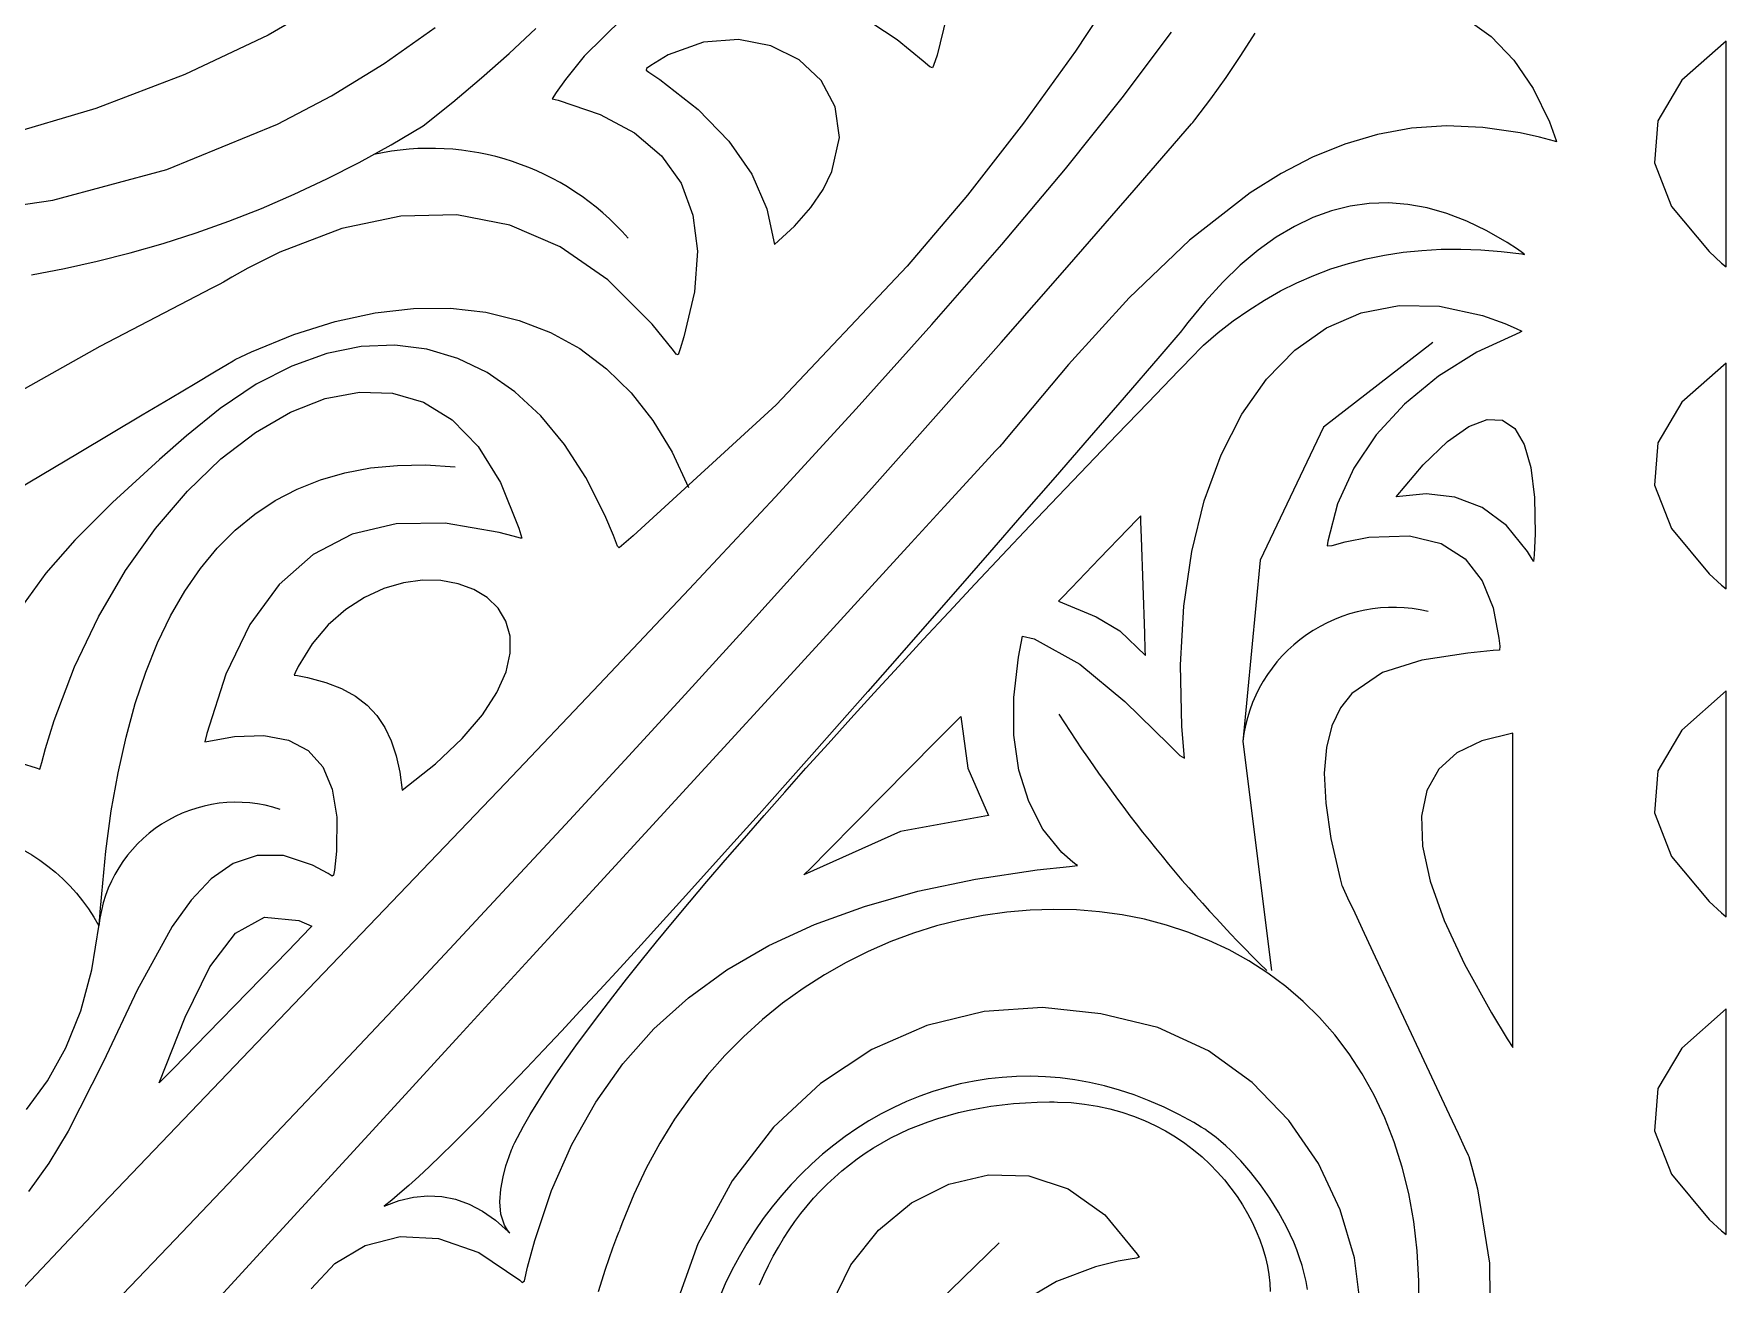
# Model space of a CAD drawing. Header units: inches. Extents: x 249 to 1192, y -18 to 440.
# Drawn here: x 689.8547 to 690.32, y 234.0702 to 234.414 of the extents above; entities that cross this region are included whole.
import ezdxf

# ---------------------------------------------------------------- set-up
doc = ezdxf.new("R2010")
doc.units = ezdxf.units.IN
doc.header["$MEASUREMENT"] = 0
doc.layers.add('KACA', color=141, linetype='Continuous', lineweight=30)

# ---------------------------------------------------------------- blocks, each defined once
blk = doc.blocks.new('GORGA')
at = {"lineweight": 9}
for points in [[(367.33568, 150.585), (367.3331, 150.57442), (367.3321, 150.57162), (367.33183, 150.57091), (367.33113, 150.57121), (367.32932, 150.57279), (367.32215, 150.57861), (367.30823, 150.58779)], [(367.24671, 150.58461), (367.23602, 150.57415), (367.23088, 150.56769), (367.22836, 150.56416), (367.2273, 150.56241), (367.22889, 150.56201), (367.24043, 150.55812), (367.24991, 150.55302), (367.25733, 150.54671), (367.26269, 150.53918), (367.26598, 150.53044), (367.26722, 150.52048), (367.26639, 150.50932), (367.2635, 150.49694), (367.26246, 150.49365), (367.26188, 150.49198), (367.26134, 150.49223), (367.26062, 150.49319), (367.25479, 150.50045), (367.24254, 150.51262), (367.22949, 150.52168), (367.21565, 150.52763), (367.20102, 150.53047), (367.18561, 150.53019), (367.1694, 150.52679), (367.1524, 150.52028), (367.14361, 150.51586), (367.13914, 150.51336), (367.13688, 150.51204), (367.13569, 150.51133), (367.13367, 150.51033), (367.10288, 150.49434), (367.07496, 150.47863)], [(367.0771, 150.38097), (367.08532, 150.37846), (367.08637, 150.37808), (367.0869, 150.37989), (367.08796, 150.38379), (367.0903, 150.39145), (367.09587, 150.40617), (367.10247, 150.41997), (367.10995, 150.43272), (367.11817, 150.44429), (367.12697, 150.45456), (367.13619, 150.46339), (367.14568, 150.47066), (367.15529, 150.47623), (367.16487, 150.47997), (367.17426, 150.48177), (367.18331, 150.48148), (367.19186, 150.47898), (367.19977, 150.47415), (367.20688, 150.46684), (367.21304, 150.45693), (367.2181, 150.4443), (367.21864, 150.44252), (367.21891, 150.44162), (367.21856, 150.44156), (367.21657, 150.44214), (367.21264, 150.44319), (367.1978, 150.44571), (367.18432, 150.44553), (367.17222, 150.44266), (367.16149, 150.43709), (367.15214, 150.42882), (367.14415, 150.41786), (367.13754, 150.4042), (367.1323, 150.38784), (367.13175, 150.38561), (367.13287, 150.38574), (367.13529, 150.38627), (367.13987, 150.38704), (367.148, 150.38736), (367.15476, 150.38608), (367.16014, 150.38318), (367.16415, 150.37868), (367.16679, 150.37257), (367.16805, 150.36485), (367.16794, 150.35553), (367.16737, 150.35026), (367.16717, 150.34888), (367.16673, 150.34866), (367.16562, 150.34936), (367.16132, 150.35171), (367.15334, 150.3543), (367.14611, 150.35434), (367.13953, 150.35211), (367.13352, 150.34791), (367.12797, 150.34203), (367.12278, 150.33477), (367.11315, 150.31725), (367.10385, 150.29771), (367.09413, 150.27848), (367.08887, 150.26971), (367.08322, 150.2619)], [(367.47839, 150.5846), (367.48548, 150.57954), (367.49169, 150.57309), (367.49702, 150.56526), (367.50147, 150.55605), (367.50337, 150.55092), (367.50348, 150.55059), (367.50285, 150.55075), (367.50149, 150.55113), (367.49879, 150.55184), (367.49347, 150.55303), (367.48314, 150.55456), (367.47318, 150.55497), (367.46356, 150.55432), (367.45424, 150.55264), (367.44519, 150.54999), (367.43635, 150.5464), (367.42771, 150.54192), (367.41921, 150.53659), (367.40251, 150.52359), (367.38596, 150.50773), (367.36924, 150.48938), (367.35206, 150.46889), (367.35096, 150.46755), (367.35082, 150.46739), (367.35024, 150.46675), (367.34907, 150.46548), (367.34734, 150.46358), (367.34223, 150.45801), (367.33507, 150.4502), (367.32599, 150.4403), (367.31515, 150.42848), (367.30268, 150.41487), (367.28873, 150.39965), (367.27343, 150.38297), (367.25695, 150.36499), (367.23941, 150.34586), (367.22096, 150.32574), (367.20174, 150.30478), (367.18191, 150.28314), (367.14095, 150.23846), (367.05787, 150.14785)], [(367.33568, 150.585), (367.3331, 150.57442), (367.3321, 150.57162), (367.33183, 150.57091), (367.33113, 150.57121), (367.32932, 150.57279), (367.32215, 150.57861), (367.30823, 150.58779)], [(367.24671, 150.58461), (367.23602, 150.57415), (367.23088, 150.56769), (367.22836, 150.56416), (367.2273, 150.56241), (367.22889, 150.56201), (367.24043, 150.55812), (367.24991, 150.55302), (367.25733, 150.54671), (367.26269, 150.53918), (367.26598, 150.53044), (367.26722, 150.52048), (367.26639, 150.50932), (367.2635, 150.49694), (367.26246, 150.49365), (367.26188, 150.49198), (367.26134, 150.49223), (367.26062, 150.49319), (367.25479, 150.50045), (367.24254, 150.51262), (367.22949, 150.52168), (367.21565, 150.52763), (367.20102, 150.53047), (367.18561, 150.53019), (367.1694, 150.52679), (367.1524, 150.52028), (367.14361, 150.51586), (367.13914, 150.51336), (367.13688, 150.51204), (367.13569, 150.51133), (367.13367, 150.51033), (367.10288, 150.49434), (367.07496, 150.47863)], [(367.0771, 150.38097), (367.08532, 150.37846), (367.08637, 150.37808), (367.0869, 150.37989), (367.08796, 150.38379), (367.0903, 150.39145), (367.09587, 150.40617), (367.10247, 150.41997), (367.10995, 150.43272), (367.11817, 150.44429), (367.12697, 150.45456), (367.13619, 150.46339), (367.14568, 150.47066), (367.15529, 150.47623), (367.16487, 150.47997), (367.17426, 150.48177), (367.18331, 150.48148), (367.19186, 150.47898), (367.19977, 150.47415), (367.20688, 150.46684), (367.21304, 150.45693), (367.2181, 150.4443), (367.21864, 150.44252), (367.21891, 150.44162), (367.21856, 150.44156), (367.21657, 150.44214), (367.21264, 150.44319), (367.1978, 150.44571), (367.18432, 150.44553), (367.17222, 150.44266), (367.16149, 150.43709), (367.15214, 150.42882), (367.14415, 150.41786), (367.13754, 150.4042), (367.1323, 150.38784), (367.13175, 150.38561), (367.13287, 150.38574), (367.13529, 150.38627), (367.13987, 150.38704), (367.148, 150.38736), (367.15476, 150.38608), (367.16014, 150.38318), (367.16415, 150.37868), (367.16679, 150.37257), (367.16805, 150.36485), (367.16794, 150.35553), (367.16737, 150.35026), (367.16717, 150.34888), (367.16673, 150.34866), (367.16562, 150.34936), (367.16132, 150.35171), (367.15334, 150.3543), (367.14611, 150.35434), (367.13953, 150.35211), (367.13352, 150.34791), (367.12797, 150.34203), (367.12278, 150.33477), (367.11315, 150.31725), (367.10385, 150.29771), (367.09413, 150.27848), (367.08887, 150.26971), (367.08322, 150.2619)], [(367.47839, 150.5846), (367.48548, 150.57954), (367.49169, 150.57309), (367.49702, 150.56526), (367.50147, 150.55605), (367.50337, 150.55092), (367.50348, 150.55059), (367.50285, 150.55075), (367.50149, 150.55113), (367.49879, 150.55184), (367.49347, 150.55303), (367.48314, 150.55456), (367.47318, 150.55497), (367.46356, 150.55432), (367.45424, 150.55264), (367.44519, 150.54999), (367.43635, 150.5464), (367.42771, 150.54192), (367.41921, 150.53659), (367.40251, 150.52359), (367.38596, 150.50773), (367.36924, 150.48938), (367.35206, 150.46889), (367.35096, 150.46755), (367.35082, 150.46739), (367.35024, 150.46675), (367.34907, 150.46548), (367.34734, 150.46358), (367.34223, 150.45801), (367.33507, 150.4502), (367.32599, 150.4403), (367.31515, 150.42848), (367.30268, 150.41487), (367.28873, 150.39965), (367.27343, 150.38297), (367.25695, 150.36499), (367.23941, 150.34586), (367.22096, 150.32574), (367.20174, 150.30478), (367.18191, 150.28314), (367.14095, 150.23846), (367.05787, 150.14785)], [(367.08406, 150.51402), (367.09312, 150.51574), (367.10217, 150.51774), (367.11123, 150.52004), (367.12029, 150.52264), (367.12933, 150.52554), (367.13835, 150.52876), (367.14735, 150.5323), (367.15632, 150.53617), (367.16526, 150.54037), (367.17415, 150.5449), (367.183, 150.54979), (367.1918, 150.55503), (367.19996, 150.56154), (367.20785, 150.56817), (367.21547, 150.57492), (367.22281, 150.58176)], [(367.08406, 150.51402), (367.09312, 150.51574), (367.10217, 150.51774), (367.11123, 150.52004), (367.12029, 150.52264), (367.12933, 150.52554), (367.13835, 150.52876), (367.14735, 150.5323), (367.15632, 150.53617), (367.16526, 150.54037), (367.17415, 150.5449), (367.183, 150.54979), (367.1918, 150.55503), (367.19996, 150.56154), (367.20785, 150.56817), (367.21547, 150.57492), (367.22281, 150.58176)], [(367.16096, 150.23512), (367.16752, 150.24212), (367.17581, 150.24706), (367.18542, 150.24951), (367.19598, 150.24902), (367.20708, 150.24517), (367.21833, 150.23751), (367.21903, 150.2369), (367.21962, 150.23734), (367.22051, 150.2411), (367.22248, 150.24841), (367.22711, 150.26219), (367.23268, 150.27488), (367.23922, 150.28649), (367.24673, 150.29707), (367.25523, 150.30663), (367.26474, 150.31522), (367.27526, 150.32285), (367.28682, 150.32956), (367.29943, 150.33538), (367.3131, 150.34034), (367.32784, 150.34447), (367.34369, 150.34779), (367.36063, 150.35034), (367.36953, 150.35134), (367.37168, 150.35156), (367.37127, 150.35186), (367.37046, 150.35248), (367.36741, 150.35517), (367.36222, 150.36155), (367.35829, 150.36914), (367.35562, 150.3778), (367.35424, 150.38741), (367.35419, 150.39782), (367.35547, 150.40889), (367.35663, 150.41463), (367.35976, 150.41387), (367.37239, 150.40691), (367.38469, 150.39669), (367.39681, 150.38485), (367.39983, 150.38183), (367.40116, 150.38106), (367.40042, 150.38982), (367.4, 150.40677), (367.40092, 150.42285), (367.40314, 150.43791), (367.40659, 150.45183), (367.41121, 150.46447), (367.41694, 150.47568), (367.42372, 150.48533), (367.43149, 150.49329), (367.44019, 150.49941), (367.44976, 150.50357), (367.46013, 150.50561), (367.47125, 150.50541), (367.48306, 150.50283), (367.4892, 150.5006), (367.49233, 150.49925), (367.49391, 150.49851), (367.49336, 150.49816), (367.48155, 150.49271), (367.47095, 150.48611), (367.46168, 150.47849), (367.45389, 150.47001), (367.44769, 150.4608), (367.44322, 150.45102), (367.4406, 150.44081), (367.44041, 150.43951), (367.44176, 150.43961), (367.44529, 150.44055), (367.45183, 150.44184), (367.46297, 150.44227), (367.47172, 150.44015), (367.47831, 150.43588), (367.48299, 150.42985), (367.48601, 150.42245), (367.48761, 150.41408), (367.48781, 150.41188), (367.48776, 150.41083), (367.48598, 150.41067), (367.47908, 150.40998), (367.46639, 150.40804), (367.45558, 150.40465), (367.44718, 150.39892), (367.44404, 150.39491), (367.44168, 150.38999), (367.44017, 150.38405), (367.43958, 150.37698), (367.43996, 150.36868), (367.44139, 150.35903), (367.44391, 150.34792), (367.44431, 150.34643), (367.44441, 150.34605), (367.44446, 150.34594), (367.44475, 150.34533), (367.44597, 150.34272), (367.44794, 150.33851), (367.45053, 150.333), (367.45358, 150.32649), (367.46769, 150.29638), (367.47394, 150.28305), (367.47637, 150.27786), (367.47815, 150.27406), (367.47915, 150.27193), (367.47931, 150.27158), (367.47962, 150.27056), (367.48038, 150.2679), (367.48173, 150.26263), (367.48497, 150.24224), (367.48522, 150.22297)], [(367.30389, 150.23046), (367.3094, 150.24174), (367.31696, 150.25128), (367.32609, 150.25879), (367.33633, 150.26398), (367.34724, 150.26654), (367.35833, 150.26619), (367.36915, 150.26262), (367.37924, 150.25553), (367.38813, 150.24464), (367.38864, 150.24383), (367.38794, 150.24361), (367.38622, 150.24334), (367.38289, 150.24272), (367.37666, 150.2412), (367.36593, 150.23719), (367.35742, 150.23209)], [(367.44953, 150.2305), (367.44785, 150.24371), (367.44397, 150.2569), (367.43795, 150.26962), (367.42985, 150.28144), (367.41975, 150.29189), (367.40771, 150.30056), (367.39381, 150.30698), (367.37815, 150.31079), (367.3621, 150.31253), (367.34604, 150.31145), (367.3303, 150.30759), (367.31519, 150.30098), (367.30102, 150.29164), (367.28811, 150.27959), (367.27678, 150.26487), (367.26735, 150.2475), (367.26012, 150.22751)], [(367.04575, 150.19722), (367.10365, 150.25844), (367.16023, 150.31763), (367.21438, 150.37421), (367.24018, 150.40133), (367.26495, 150.42758), (367.28855, 150.45288), (367.31083, 150.47716), (367.33166, 150.50036), (367.35089, 150.52238), (367.36838, 150.54317), (367.38399, 150.56265), (367.39759, 150.58075)], [(367.05794, 150.52988), (367.08992, 150.53453), (367.1213, 150.54299), (367.15177, 150.55544), (367.16658, 150.56323), (367.18104, 150.57209), (367.19512, 150.58204)], [(367.17037, 150.59233), (367.14912, 150.57996), (367.12624, 150.56907), (367.10179, 150.55974), (367.07582, 150.55205)], [(367.38422, 150.59535), (367.37118, 150.57552), (367.3569, 150.55568), (367.34145, 150.53593), (367.32491, 150.51639), (367.28889, 150.47829), (367.24949, 150.4422), (367.24693, 150.44002), (367.24564, 150.43894), (367.24522, 150.4394), (367.24411, 150.44231), (367.24177, 150.44792), (367.23654, 150.45826), (367.23064, 150.46738), (367.22412, 150.47526), (367.21702, 150.48185), (367.2094, 150.48712), (367.20132, 150.49104), (367.19282, 150.49356), (367.18395, 150.49464), (367.17477, 150.49426), (367.16532, 150.49237), (367.15566, 150.48894), (367.14584, 150.48392), (367.13592, 150.47729), (367.12672, 150.46976), (367.11928, 150.46324), (367.1064, 150.45143), (367.09603, 150.44108), (367.08798, 150.43193), (367.08208, 150.42375)], [(367.07978, 150.45477), (367.09719, 150.46516), (367.11453, 150.4755), (367.12231, 150.48014), (367.12905, 150.48415), (367.13439, 150.48734), (367.138, 150.48949), (367.13953, 150.4904), (367.14013, 150.4907), (367.14162, 150.49142), (367.14458, 150.49281), (367.15624, 150.49759), (367.16759, 150.50117), (367.17858, 150.50356), (367.18917, 150.50477), (367.19933, 150.50482), (367.20901, 150.50372), (367.21818, 150.5015), (367.2268, 150.49816), (367.23483, 150.49372), (367.24223, 150.4882), (367.24896, 150.4816), (367.25498, 150.47396), (367.26026, 150.46527), (367.26475, 150.45556)], [(367.16096, 150.23512), (367.16752, 150.24212), (367.17581, 150.24706), (367.18542, 150.24951), (367.19598, 150.24902), (367.20708, 150.24517), (367.21833, 150.23751), (367.21903, 150.2369), (367.21962, 150.23734), (367.22051, 150.2411), (367.22248, 150.24841), (367.22711, 150.26219), (367.23268, 150.27488), (367.23922, 150.28649), (367.24673, 150.29707), (367.25523, 150.30663), (367.26474, 150.31522), (367.27526, 150.32285), (367.28682, 150.32956), (367.29943, 150.33538), (367.3131, 150.34034), (367.32784, 150.34447), (367.34369, 150.34779), (367.36063, 150.35034), (367.36953, 150.35134), (367.37168, 150.35156), (367.37127, 150.35186), (367.37046, 150.35248), (367.36741, 150.35517), (367.36222, 150.36155), (367.35829, 150.36914), (367.35562, 150.3778), (367.35424, 150.38741), (367.35419, 150.39782), (367.35547, 150.40889), (367.35663, 150.41463), (367.35976, 150.41387), (367.37239, 150.40691), (367.38469, 150.39669), (367.39681, 150.38485), (367.39983, 150.38183), (367.40116, 150.38106), (367.40042, 150.38982), (367.4, 150.40677), (367.40092, 150.42285), (367.40314, 150.43791), (367.40659, 150.45183), (367.41121, 150.46447), (367.41694, 150.47568), (367.42372, 150.48533), (367.43149, 150.49329), (367.44019, 150.49941), (367.44976, 150.50357), (367.46013, 150.50561), (367.47125, 150.50541), (367.48306, 150.50283), (367.4892, 150.5006), (367.49233, 150.49925), (367.49391, 150.49851), (367.49336, 150.49816), (367.48155, 150.49271), (367.47095, 150.48611), (367.46168, 150.47849), (367.45389, 150.47001), (367.44769, 150.4608), (367.44322, 150.45102), (367.4406, 150.44081), (367.44041, 150.43951), (367.44176, 150.43961), (367.44529, 150.44055), (367.45183, 150.44184), (367.46297, 150.44227), (367.47172, 150.44015), (367.47831, 150.43588), (367.48299, 150.42985), (367.48601, 150.42245), (367.48761, 150.41408), (367.48781, 150.41188), (367.48776, 150.41083), (367.48598, 150.41067), (367.47908, 150.40998), (367.46639, 150.40804), (367.45558, 150.40465), (367.44718, 150.39892), (367.44404, 150.39491), (367.44168, 150.38999), (367.44017, 150.38405), (367.43958, 150.37698), (367.43996, 150.36868), (367.44139, 150.35903), (367.44391, 150.34792), (367.44431, 150.34643), (367.44441, 150.34605), (367.44446, 150.34594), (367.44475, 150.34533), (367.44597, 150.34272), (367.44794, 150.33851), (367.45053, 150.333), (367.45358, 150.32649), (367.46769, 150.29638), (367.47394, 150.28305), (367.47637, 150.27786), (367.47815, 150.27406), (367.47915, 150.27193), (367.47931, 150.27158), (367.47962, 150.27056), (367.48038, 150.2679), (367.48173, 150.26263), (367.48497, 150.24224), (367.48522, 150.22297)], [(367.30389, 150.23046), (367.3094, 150.24174), (367.31696, 150.25128), (367.32609, 150.25879), (367.33633, 150.26398), (367.34724, 150.26654), (367.35833, 150.26619), (367.36915, 150.26262), (367.37924, 150.25553), (367.38813, 150.24464), (367.38864, 150.24383), (367.38794, 150.24361), (367.38622, 150.24334), (367.38289, 150.24272), (367.37666, 150.2412), (367.36593, 150.23719), (367.35742, 150.23209)], [(367.44953, 150.2305), (367.44785, 150.24371), (367.44397, 150.2569), (367.43795, 150.26962), (367.42985, 150.28144), (367.41975, 150.29189), (367.40771, 150.30056), (367.39381, 150.30698), (367.37815, 150.31079), (367.3621, 150.31253), (367.34604, 150.31145), (367.3303, 150.30759), (367.31519, 150.30098), (367.30102, 150.29164), (367.28811, 150.27959), (367.27678, 150.26487), (367.26735, 150.2475), (367.26012, 150.22751)], [(367.04575, 150.19722), (367.10365, 150.25844), (367.16023, 150.31763), (367.21438, 150.37421), (367.24018, 150.40133), (367.26495, 150.42758), (367.28855, 150.45288), (367.31083, 150.47716), (367.33166, 150.50036), (367.35089, 150.52238), (367.36838, 150.54317), (367.38399, 150.56265), (367.39759, 150.58075)], [(367.05794, 150.52988), (367.08992, 150.53453), (367.1213, 150.54299), (367.15177, 150.55544), (367.16658, 150.56323), (367.18104, 150.57209), (367.19512, 150.58204)], [(367.17037, 150.59233), (367.14912, 150.57996), (367.12624, 150.56907), (367.10179, 150.55974), (367.07582, 150.55205)], [(367.38422, 150.59535), (367.37118, 150.57552), (367.3569, 150.55568), (367.34145, 150.53593), (367.32491, 150.51639), (367.28889, 150.47829), (367.24949, 150.4422), (367.24693, 150.44002), (367.24564, 150.43894), (367.24522, 150.4394), (367.24411, 150.44231), (367.24177, 150.44792), (367.23654, 150.45826), (367.23064, 150.46738), (367.22412, 150.47526), (367.21702, 150.48185), (367.2094, 150.48712), (367.20132, 150.49104), (367.19282, 150.49356), (367.18395, 150.49464), (367.17477, 150.49426), (367.16532, 150.49237), (367.15566, 150.48894), (367.14584, 150.48392), (367.13592, 150.47729), (367.12672, 150.46976), (367.11928, 150.46324), (367.1064, 150.45143), (367.09603, 150.44108), (367.08798, 150.43193), (367.08208, 150.42375)], [(367.07978, 150.45477), (367.09719, 150.46516), (367.11453, 150.4755), (367.12231, 150.48014), (367.12905, 150.48415), (367.13439, 150.48734), (367.138, 150.48949), (367.13953, 150.4904), (367.14013, 150.4907), (367.14162, 150.49142), (367.14458, 150.49281), (367.15624, 150.49759), (367.16759, 150.50117), (367.17858, 150.50356), (367.18917, 150.50477), (367.19933, 150.50482), (367.20901, 150.50372), (367.21818, 150.5015), (367.2268, 150.49816), (367.23483, 150.49372), (367.24223, 150.4882), (367.24896, 150.4816), (367.25498, 150.47396), (367.26026, 150.46527), (367.26475, 150.45556)], [(367.46558, 150.22846), (367.46558, 150.23722), (367.46509, 150.24562), (367.46416, 150.25366), (367.46279, 150.26133), (367.461, 150.26865), (367.45881, 150.2756), (367.45623, 150.28219), (367.4533, 150.28843), (367.45001, 150.2943), (367.4464, 150.29981), (367.44248, 150.30496), (367.43827, 150.30976), (367.43378, 150.31419), (367.42903, 150.31827), (367.42405, 150.32198), (367.41885, 150.32534), (367.41345, 150.32834), (367.40786, 150.33099), (367.4021, 150.33327), (367.3962, 150.3352), (367.39017, 150.33678), (367.38402, 150.33799), (367.37778, 150.33885), (367.37147, 150.33936), (367.36509, 150.33951), (367.35868, 150.3393), (367.35224, 150.33874), (367.3458, 150.33783), (367.33938, 150.33656), (367.33298, 150.33494), (367.32664, 150.33296), (367.32036, 150.33064), (367.31417, 150.32795), (367.30808, 150.32492), (367.30212, 150.32153), (367.29629, 150.31779), (367.29062, 150.3137), (367.28513, 150.30926), (367.27984, 150.30447), (367.27475, 150.29932), (367.26989, 150.29383), (367.26529, 150.28798), (367.26094, 150.28179), (367.25689, 150.27525), (367.25313, 150.26835), (367.24969, 150.26111), (367.2466, 150.25352), (367.24588, 150.25157), (367.24574, 150.25121), (367.24567, 150.25103), (367.24553, 150.25068), (367.24498, 150.24926), (367.24389, 150.24638), (367.24184, 150.24045), (367.23994, 150.2343)], [(367.10924, 150.23366), (367.12359, 150.24872), (367.13818, 150.26406), (367.15302, 150.2797), (367.16809, 150.29564), (367.18342, 150.31192), (367.19899, 150.32853), (367.21481, 150.34549), (367.23088, 150.36281), (367.24722, 150.38051), (367.2638, 150.3986), (367.28065, 150.41709), (367.29776, 150.43601), (367.31513, 150.45535), (367.33277, 150.47513), (367.35068, 150.49538), (367.36886, 150.51609), (367.38731, 150.53729), (367.39664, 150.54807), (367.40133, 150.55351), (367.40251, 150.55488), (367.4031, 150.55556), (367.40336, 150.55586), (367.40343, 150.55595), (367.40398, 150.55666), (367.40835, 150.56238), (367.41257, 150.56827), (367.41665, 150.57432), (367.42059, 150.58052)], [(367.46558, 150.22846), (367.46558, 150.23722), (367.46509, 150.24562), (367.46416, 150.25366), (367.46279, 150.26133), (367.461, 150.26865), (367.45881, 150.2756), (367.45623, 150.28219), (367.4533, 150.28843), (367.45001, 150.2943), (367.4464, 150.29981), (367.44248, 150.30496), (367.43827, 150.30976), (367.43378, 150.31419), (367.42903, 150.31827), (367.42405, 150.32198), (367.41885, 150.32534), (367.41345, 150.32834), (367.40786, 150.33099), (367.4021, 150.33327), (367.3962, 150.3352), (367.39017, 150.33678), (367.38402, 150.33799), (367.37778, 150.33885), (367.37147, 150.33936), (367.36509, 150.33951), (367.35868, 150.3393), (367.35224, 150.33874), (367.3458, 150.33783), (367.33938, 150.33656), (367.33298, 150.33494), (367.32664, 150.33296), (367.32036, 150.33064), (367.31417, 150.32795), (367.30808, 150.32492), (367.30212, 150.32153), (367.29629, 150.31779), (367.29062, 150.3137), (367.28513, 150.30926), (367.27984, 150.30447), (367.27475, 150.29932), (367.26989, 150.29383), (367.26529, 150.28798), (367.26094, 150.28179), (367.25689, 150.27525), (367.25313, 150.26835), (367.24969, 150.26111), (367.2466, 150.25352), (367.24588, 150.25157), (367.24574, 150.25121), (367.24567, 150.25103), (367.24553, 150.25068), (367.24498, 150.24926), (367.24389, 150.24638), (367.24184, 150.24045), (367.23994, 150.2343)], [(367.10924, 150.23366), (367.12359, 150.24872), (367.13818, 150.26406), (367.15302, 150.2797), (367.16809, 150.29564), (367.18342, 150.31192), (367.19899, 150.32853), (367.21481, 150.34549), (367.23088, 150.36281), (367.24722, 150.38051), (367.2638, 150.3986), (367.28065, 150.41709), (367.29776, 150.43601), (367.31513, 150.45535), (367.33277, 150.47513), (367.35068, 150.49538), (367.36886, 150.51609), (367.38731, 150.53729), (367.39664, 150.54807), (367.40133, 150.55351), (367.40251, 150.55488), (367.4031, 150.55556), (367.40336, 150.55586), (367.40343, 150.55595), (367.40398, 150.55666), (367.40835, 150.56238), (367.41257, 150.56827), (367.41665, 150.57432), (367.42059, 150.58052)], [(367.46941, 150.49537), (367.43934, 150.47208), (367.42192, 150.43553), (367.41715, 150.38572), (367.42502, 150.32266)], [(367.46941, 150.49537), (367.43934, 150.47208), (367.42192, 150.43553), (367.41715, 150.38572), (367.42502, 150.32266)], [(367.08267, 150.28443), (367.08851, 150.29239), (367.09351, 150.30144), (367.09761, 150.3116), (367.10069, 150.3229), (367.10267, 150.33536), (367.10298, 150.33866), (367.10309, 150.34003), (367.10314, 150.34079), (367.10338, 150.34381), (367.10453, 150.35549), (367.10603, 150.36657), (367.10787, 150.37704), (367.11007, 150.38689), (367.11261, 150.39614), (367.1155, 150.40478), (367.11874, 150.41281), (367.12232, 150.42023), (367.12625, 150.42704), (367.13053, 150.43324), (367.13516, 150.43883), (367.14013, 150.44381), (367.14546, 150.44818), (367.15113, 150.45194), (367.15714, 150.4551), (367.16351, 150.45764), (367.17022, 150.45958), (367.17728, 150.4609), (367.18468, 150.46162), (367.19244, 150.46173), (367.20054, 150.46122)], [(367.08267, 150.28443), (367.08851, 150.29239), (367.09351, 150.30144), (367.09761, 150.3116), (367.10069, 150.3229), (367.10267, 150.33536), (367.10298, 150.33866), (367.10309, 150.34003), (367.10314, 150.34079), (367.10338, 150.34381), (367.10453, 150.35549), (367.10603, 150.36657), (367.10787, 150.37704), (367.11007, 150.38689), (367.11261, 150.39614), (367.1155, 150.40478), (367.11874, 150.41281), (367.12232, 150.42023), (367.12625, 150.42704), (367.13053, 150.43324), (367.13516, 150.43883), (367.14013, 150.44381), (367.14546, 150.44818), (367.15113, 150.45194), (367.15714, 150.4551), (367.16351, 150.45764), (367.17022, 150.45958), (367.17728, 150.4609), (367.18468, 150.46162), (367.19244, 150.46173), (367.20054, 150.46122)], [(367.28425, 150.23627), (367.28546, 150.23895), (367.28673, 150.24156), (367.28806, 150.24411), (367.28945, 150.24659), (367.29091, 150.24901), (367.29243, 150.25135), (367.29402, 150.25363), (367.29567, 150.25584), (367.29738, 150.25798), (367.29916, 150.26004), (367.30099, 150.26204), (367.3029, 150.26396), (367.30486, 150.26581), (367.30689, 150.26758), (367.30898, 150.26928), (367.31113, 150.2709), (367.31335, 150.27245), (367.31563, 150.27393), (367.31797, 150.27532), (367.32038, 150.27664), (367.32285, 150.27788), (367.32538, 150.27903), (367.32797, 150.28011), (367.33063, 150.28111), (367.33335, 150.28203), (367.33614, 150.28286), (367.33898, 150.28361), (367.34189, 150.28428), (367.34486, 150.28486), (367.3479, 150.28536), (367.35099, 150.28577), (367.35415, 150.2861), (367.35738, 150.28634), (367.36066, 150.28649), (367.36401, 150.28655), (367.36443, 150.28655), (367.36478, 150.28655), (367.36527, 150.28655), (367.36623, 150.28653), (367.37, 150.28635), (367.37365, 150.28597), (367.37719, 150.2854), (367.38061, 150.28466), (367.38391, 150.28374), (367.3871, 150.28267), (367.39016, 150.28145), (367.39311, 150.28008), (367.39593, 150.27858), (367.39862, 150.27695), (367.40119, 150.27521), (367.40364, 150.27337), (367.40596, 150.27143), (367.40814, 150.26939), (367.4102, 150.26728), (367.41213, 150.2651), (367.41392, 150.26286), (367.41559, 150.26057), (367.41711, 150.25823), (367.4185, 150.25586), (367.41976, 150.25346), (367.42087, 150.25105), (367.42185, 150.24863), (367.42269, 150.24621), (367.42338, 150.2438), (367.42393, 150.24141), (367.42434, 150.23905), (367.4246, 150.23673), (367.42472, 150.23445)], [(367.43499, 150.23496), (367.4346, 150.23716), (367.43409, 150.23936), (367.43349, 150.24155), (367.4328, 150.24372), (367.43202, 150.24588), (367.43116, 150.24801), (367.42922, 150.25219), (367.42703, 150.25623), (367.42463, 150.2601), (367.42207, 150.26376), (367.4194, 150.26718), (367.41666, 150.27033), (367.4139, 150.27318), (367.41252, 150.27447), (367.41116, 150.27568), (367.40982, 150.2768), (367.4085, 150.27781), (367.40722, 150.27873), (367.40706, 150.27884), (367.40698, 150.27889), (367.40676, 150.27903), (367.40574, 150.27965), (367.4037, 150.28085), (367.39962, 150.28309), (367.39552, 150.2851), (367.39142, 150.28689), (367.38732, 150.28846), (367.38323, 150.28981), (367.37914, 150.29096), (367.37506, 150.29189), (367.37099, 150.29262), (367.36694, 150.29315), (367.36292, 150.29348), (367.35892, 150.29361), (367.35495, 150.29356), (367.35101, 150.29331), (367.34711, 150.29289), (367.34326, 150.29228), (367.33945, 150.29149), (367.33568, 150.29053), (367.33197, 150.28941), (367.32832, 150.28811), (367.32473, 150.28665), (367.3212, 150.28504), (367.31775, 150.28326), (367.31436, 150.28134), (367.31105, 150.27926), (367.30782, 150.27704), (367.30467, 150.27468), (367.30161, 150.27217), (367.29865, 150.26954), (367.29578, 150.26677), (367.293, 150.26387), (367.29033, 150.26085), (367.28777, 150.25771), (367.28532, 150.25445), (367.28299, 150.25107), (367.28077, 150.24758), (367.27867, 150.24399), (367.2767, 150.24029), (367.27487, 150.2365), (367.27316, 150.2326)], [(367.28425, 150.23627), (367.28546, 150.23895), (367.28673, 150.24156), (367.28806, 150.24411), (367.28945, 150.24659), (367.29091, 150.24901), (367.29243, 150.25135), (367.29402, 150.25363), (367.29567, 150.25584), (367.29738, 150.25798), (367.29916, 150.26004), (367.30099, 150.26204), (367.3029, 150.26396), (367.30486, 150.26581), (367.30689, 150.26758), (367.30898, 150.26928), (367.31113, 150.2709), (367.31335, 150.27245), (367.31563, 150.27393), (367.31797, 150.27532), (367.32038, 150.27664), (367.32285, 150.27788), (367.32538, 150.27903), (367.32797, 150.28011), (367.33063, 150.28111), (367.33335, 150.28203), (367.33614, 150.28286), (367.33898, 150.28361), (367.34189, 150.28428), (367.34486, 150.28486), (367.3479, 150.28536), (367.35099, 150.28577), (367.35415, 150.2861), (367.35738, 150.28634), (367.36066, 150.28649), (367.36401, 150.28655), (367.36443, 150.28655), (367.36478, 150.28655), (367.36527, 150.28655), (367.36623, 150.28653), (367.37, 150.28635), (367.37365, 150.28597), (367.37719, 150.2854), (367.38061, 150.28466), (367.38391, 150.28374), (367.3871, 150.28267), (367.39016, 150.28145), (367.39311, 150.28008), (367.39593, 150.27858), (367.39862, 150.27695), (367.40119, 150.27521), (367.40364, 150.27337), (367.40596, 150.27143), (367.40814, 150.26939), (367.4102, 150.26728), (367.41213, 150.2651), (367.41392, 150.26286), (367.41559, 150.26057), (367.41711, 150.25823), (367.4185, 150.25586), (367.41976, 150.25346), (367.42087, 150.25105), (367.42185, 150.24863), (367.42269, 150.24621), (367.42338, 150.2438), (367.42393, 150.24141), (367.42434, 150.23905), (367.4246, 150.23673), (367.42472, 150.23445)], [(367.43499, 150.23496), (367.4346, 150.23716), (367.43409, 150.23936), (367.43349, 150.24155), (367.4328, 150.24372), (367.43202, 150.24588), (367.43116, 150.24801), (367.42922, 150.25219), (367.42703, 150.25623), (367.42463, 150.2601), (367.42207, 150.26376), (367.4194, 150.26718), (367.41666, 150.27033), (367.4139, 150.27318), (367.41252, 150.27447), (367.41116, 150.27568), (367.40982, 150.2768), (367.4085, 150.27781), (367.40722, 150.27873), (367.40706, 150.27884), (367.40698, 150.27889), (367.40676, 150.27903), (367.40574, 150.27965), (367.4037, 150.28085), (367.39962, 150.28309), (367.39552, 150.2851), (367.39142, 150.28689), (367.38732, 150.28846), (367.38323, 150.28981), (367.37914, 150.29096), (367.37506, 150.29189), (367.37099, 150.29262), (367.36694, 150.29315), (367.36292, 150.29348), (367.35892, 150.29361), (367.35495, 150.29356), (367.35101, 150.29331), (367.34711, 150.29289), (367.34326, 150.29228), (367.33945, 150.29149), (367.33568, 150.29053), (367.33197, 150.28941), (367.32832, 150.28811), (367.32473, 150.28665), (367.3212, 150.28504), (367.31775, 150.28326), (367.31436, 150.28134), (367.31105, 150.27926), (367.30782, 150.27704), (367.30467, 150.27468), (367.30161, 150.27217), (367.29865, 150.26954), (367.29578, 150.26677), (367.293, 150.26387), (367.29033, 150.26085), (367.28777, 150.25771), (367.28532, 150.25445), (367.28299, 150.25107), (367.28077, 150.24758), (367.27867, 150.24399), (367.2767, 150.24029), (367.27487, 150.2365), (367.27316, 150.2326)], [(367.35013, 150.24776), (367.33026, 150.22847), (367.32647, 150.20257), (367.33845, 150.17522), (367.36588, 150.15161)], [(367.35013, 150.24776), (367.33026, 150.22847), (367.32647, 150.20257), (367.33845, 150.17522), (367.36588, 150.15161)]]:
    blk.add_lwpolyline(points, dxfattribs=at)
for points in [[(367.28835, 150.52232), (367.29393, 150.52742), (367.29838, 150.53249), (367.30177, 150.5375), (367.30417, 150.54241), (367.30623, 150.55174), (367.30508, 150.56019), (367.30121, 150.56743), (367.29516, 150.57314), (367.28741, 150.57702), (367.27849, 150.57875), (367.26891, 150.578), (367.25918, 150.57448), (367.25441, 150.57157), (367.25324, 150.57072), (367.25311, 150.57026), (367.25388, 150.56976), (367.25686, 150.56774), (367.26743, 150.55944), (367.27587, 150.55074), (367.28217, 150.54166), (367.28633, 150.53219), (367.28835, 150.52232)], [(367.28835, 150.52232), (367.29393, 150.52742), (367.29838, 150.53249), (367.30177, 150.5375), (367.30417, 150.54241), (367.30623, 150.55174), (367.30508, 150.56019), (367.30121, 150.56743), (367.29516, 150.57314), (367.28741, 150.57702), (367.27849, 150.57875), (367.26891, 150.578), (367.25918, 150.57448), (367.25441, 150.57157), (367.25324, 150.57072), (367.25311, 150.57026), (367.25388, 150.56976), (367.25686, 150.56774), (367.26743, 150.55944), (367.27587, 150.55074), (367.28217, 150.54166), (367.28633, 150.53219), (367.28835, 150.52232)], [(367.55009, 150.57832), (367.53787, 150.56756), (367.53129, 150.55639), (367.53036, 150.54481), (367.53505, 150.53282), (367.54539, 150.52042), (367.54885, 150.51726), (367.55009, 150.51624), (367.55009, 150.5169), (367.55009, 150.52591), (367.55009, 150.55867), (367.55009, 150.57259), (367.55009, 150.57832)], [(367.55009, 150.57832), (367.53787, 150.56756), (367.53129, 150.55639), (367.53036, 150.54481), (367.53505, 150.53282), (367.54539, 150.52042), (367.54885, 150.51726), (367.55009, 150.51624), (367.55009, 150.5169), (367.55009, 150.52591), (367.55009, 150.55867), (367.55009, 150.57259), (367.55009, 150.57832)], [(367.1811, 150.25787), (367.18515, 150.25941), (367.18913, 150.26037), (367.19304, 150.26076), (367.19689, 150.26056), (367.20068, 150.25979), (367.2044, 150.25845), (367.20806, 150.25652), (367.21165, 150.25402), (367.21517, 150.25095), (367.21561, 150.25052), (367.21544, 150.25071), (367.21494, 150.25131), (367.21412, 150.25264), (367.21313, 150.25568), (367.21285, 150.25904), (367.21311, 150.26253), (367.21374, 150.26592), (367.21456, 150.26901), (367.21541, 150.27157), (367.2161, 150.2734), (367.21634, 150.27397), (367.21647, 150.27428), (367.21649, 150.27433), (367.21649, 150.27433), (367.21664, 150.27464), (367.21699, 150.27535), (367.21772, 150.27681), (367.21936, 150.27987), (367.22122, 150.28311), (367.2233, 150.28653), (367.2256, 150.29013), (367.22811, 150.29391), (367.23084, 150.29787), (367.23379, 150.30201), (367.23695, 150.30633), (367.24032, 150.31082), (367.24391, 150.31549), (367.2477, 150.32034), (367.25171, 150.32536), (367.25592, 150.33055), (367.26035, 150.33593), (367.26498, 150.34147), (367.26981, 150.34718), (367.27485, 150.35307), (367.2801, 150.35913), (367.28555, 150.36536), (367.2912, 150.37176), (367.29705, 150.37833), (367.30311, 150.38507), (367.30936, 150.39197), (367.31581, 150.39904), (367.32246, 150.40628), (367.3293, 150.41369), (367.33634, 150.42126), (367.34358, 150.42899), (367.35101, 150.43689), (367.35863, 150.44495), (367.36644, 150.45318), (367.37444, 150.46156), (367.38263, 150.47011), (367.39102, 150.47882), (367.39958, 150.48768), (367.40394, 150.49218), (367.40503, 150.49331), (367.40558, 150.49387), (367.40583, 150.49412), (367.40589, 150.49418), (367.40639, 150.49463), (367.41042, 150.49812), (367.41456, 150.50135), (367.41879, 150.50434), (367.42312, 150.50709), (367.42754, 150.50959), (367.43207, 150.51185), (367.43669, 150.51385), (367.4414, 150.51562), (367.44622, 150.51714), (367.45113, 150.51841), (367.45613, 150.51944), (367.46124, 150.52022), (367.46644, 150.52075), (367.47174, 150.52104), (367.47713, 150.52109), (367.48262, 150.52089), (367.48821, 150.52044), (367.4939, 150.51975), (367.49462, 150.51965), (367.49464, 150.51969), (367.49447, 150.51981), (367.49411, 150.52006), (367.4927, 150.52103), (367.4899, 150.52286), (367.48432, 150.5261), (367.47879, 150.52877), (367.47332, 150.53088), (367.46789, 150.53242), (367.46252, 150.53339), (367.4572, 150.5338), (367.45193, 150.53364), (367.44671, 150.53291), (367.44155, 150.53162), (367.43643, 150.52976), (367.43137, 150.52734), (367.42636, 150.52435), (367.4214, 150.52079), (367.41649, 150.51667), (367.41164, 150.51198), (367.40683, 150.50672), (367.40208, 150.5009), (367.4009, 150.49936), (367.40031, 150.49857), (367.39997, 150.49813), (367.39934, 150.4974), (367.39435, 150.49162), (367.38454, 150.48027), (367.37495, 150.4692), (367.36559, 150.45841), (367.35644, 150.44789), (367.34752, 150.43765), (367.33882, 150.42769), (367.33034, 150.41801), (367.32209, 150.4086), (367.31406, 150.39947), (367.30624, 150.39062), (367.29865, 150.38204), (367.29129, 150.37375), (367.28414, 150.36573), (367.27722, 150.35799), (367.27052, 150.35052), (367.26404, 150.34334), (367.25778, 150.33643), (367.25175, 150.32979), (367.24593, 150.32344), (367.24034, 150.31736), (367.23498, 150.31156), (367.22983, 150.30604), (367.2249, 150.3008), (367.2202, 150.29583), (367.21572, 150.29114), (367.21146, 150.28673), (367.20743, 150.28259), (367.20361, 150.27874), (367.20002, 150.27516), (367.19665, 150.27186), (367.19351, 150.26883), (367.19058, 150.26608), (367.18788, 150.26361), (367.1854, 150.26142), (367.18314, 150.25951), (367.1811, 150.25787)], [(367.1811, 150.25787), (367.18515, 150.25941), (367.18913, 150.26037), (367.19304, 150.26076), (367.19689, 150.26056), (367.20068, 150.25979), (367.2044, 150.25845), (367.20806, 150.25652), (367.21165, 150.25402), (367.21517, 150.25095), (367.21561, 150.25052), (367.21544, 150.25071), (367.21494, 150.25131), (367.21412, 150.25264), (367.21313, 150.25568), (367.21285, 150.25904), (367.21311, 150.26253), (367.21374, 150.26592), (367.21456, 150.26901), (367.21541, 150.27157), (367.2161, 150.2734), (367.21634, 150.27397), (367.21647, 150.27428), (367.21649, 150.27433), (367.21649, 150.27433), (367.21664, 150.27464), (367.21699, 150.27535), (367.21772, 150.27681), (367.21936, 150.27987), (367.22122, 150.28311), (367.2233, 150.28653), (367.2256, 150.29013), (367.22811, 150.29391), (367.23084, 150.29787), (367.23379, 150.30201), (367.23695, 150.30633), (367.24032, 150.31082), (367.24391, 150.31549), (367.2477, 150.32034), (367.25171, 150.32536), (367.25592, 150.33055), (367.26035, 150.33593), (367.26498, 150.34147), (367.26981, 150.34718), (367.27485, 150.35307), (367.2801, 150.35913), (367.28555, 150.36536), (367.2912, 150.37176), (367.29705, 150.37833), (367.30311, 150.38507), (367.30936, 150.39197), (367.31581, 150.39904), (367.32246, 150.40628), (367.3293, 150.41369), (367.33634, 150.42126), (367.34358, 150.42899), (367.35101, 150.43689), (367.35863, 150.44495), (367.36644, 150.45318), (367.37444, 150.46156), (367.38263, 150.47011), (367.39102, 150.47882), (367.39958, 150.48768), (367.40394, 150.49218), (367.40503, 150.49331), (367.40558, 150.49387), (367.40583, 150.49412), (367.40589, 150.49418), (367.40639, 150.49463), (367.41042, 150.49812), (367.41456, 150.50135), (367.41879, 150.50434), (367.42312, 150.50709), (367.42754, 150.50959), (367.43207, 150.51185), (367.43669, 150.51385), (367.4414, 150.51562), (367.44622, 150.51714), (367.45113, 150.51841), (367.45613, 150.51944), (367.46124, 150.52022), (367.46644, 150.52075), (367.47174, 150.52104), (367.47713, 150.52109), (367.48262, 150.52089), (367.48821, 150.52044), (367.4939, 150.51975), (367.49462, 150.51965), (367.49464, 150.51969), (367.49447, 150.51981), (367.49411, 150.52006), (367.4927, 150.52103), (367.4899, 150.52286), (367.48432, 150.5261), (367.47879, 150.52877), (367.47332, 150.53088), (367.46789, 150.53242), (367.46252, 150.53339), (367.4572, 150.5338), (367.45193, 150.53364), (367.44671, 150.53291), (367.44155, 150.53162), (367.43643, 150.52976), (367.43137, 150.52734), (367.42636, 150.52435), (367.4214, 150.52079), (367.41649, 150.51667), (367.41164, 150.51198), (367.40683, 150.50672), (367.40208, 150.5009), (367.4009, 150.49936), (367.40031, 150.49857), (367.39997, 150.49813), (367.39934, 150.4974), (367.39435, 150.49162), (367.38454, 150.48027), (367.37495, 150.4692), (367.36559, 150.45841), (367.35644, 150.44789), (367.34752, 150.43765), (367.33882, 150.42769), (367.33034, 150.41801), (367.32209, 150.4086), (367.31406, 150.39947), (367.30624, 150.39062), (367.29865, 150.38204), (367.29129, 150.37375), (367.28414, 150.36573), (367.27722, 150.35799), (367.27052, 150.35052), (367.26404, 150.34334), (367.25778, 150.33643), (367.25175, 150.32979), (367.24593, 150.32344), (367.24034, 150.31736), (367.23498, 150.31156), (367.22983, 150.30604), (367.2249, 150.3008), (367.2202, 150.29583), (367.21572, 150.29114), (367.21146, 150.28673), (367.20743, 150.28259), (367.20361, 150.27874), (367.20002, 150.27516), (367.19665, 150.27186), (367.19351, 150.26883), (367.19058, 150.26608), (367.18788, 150.26361), (367.1854, 150.26142), (367.18314, 150.25951), (367.1811, 150.25787)], [(367.55009, 150.48971), (367.53787, 150.47895), (367.53129, 150.46778), (367.53036, 150.4562), (367.53505, 150.44421), (367.54539, 150.43181), (367.54885, 150.42865), (367.55009, 150.42763), (367.55009, 150.42829), (367.55009, 150.4373), (367.55009, 150.47006), (367.55009, 150.48398), (367.55009, 150.48971)], [(367.55009, 150.48971), (367.53787, 150.47895), (367.53129, 150.46778), (367.53036, 150.4562), (367.53505, 150.44421), (367.54539, 150.43181), (367.54885, 150.42865), (367.55009, 150.42763), (367.55009, 150.42829), (367.55009, 150.4373), (367.55009, 150.47006), (367.55009, 150.48398), (367.55009, 150.48971)], [(367.45932, 150.45296), (367.46679, 150.46175), (367.47345, 150.46818), (367.4793, 150.47234), (367.48434, 150.47427), (367.48856, 150.47404), (367.49198, 150.47172), (367.49458, 150.46737), (367.49637, 150.46104), (367.49736, 150.45281), (367.49753, 150.44274), (367.49731, 150.43703), (367.49709, 150.43522), (367.49678, 150.43578), (367.4955, 150.43793), (367.4897, 150.44507), (367.48297, 150.45001), (367.47552, 150.45289), (367.46757, 150.45382), (367.45932, 150.45296)], [(367.45932, 150.45296), (367.46679, 150.46175), (367.47345, 150.46818), (367.4793, 150.47234), (367.48434, 150.47427), (367.48856, 150.47404), (367.49198, 150.47172), (367.49458, 150.46737), (367.49637, 150.46104), (367.49736, 150.45281), (367.49753, 150.44274), (367.49731, 150.43703), (367.49709, 150.43522), (367.49678, 150.43578), (367.4955, 150.43793), (367.4897, 150.44507), (367.48297, 150.45001), (367.47552, 150.45289), (367.46757, 150.45382), (367.45932, 150.45296)], [(367.3665, 150.42424), (367.37687, 150.41998), (367.38332, 150.41609), (367.39039, 150.40933), (367.39034, 150.41098), (367.39019, 150.41534), (367.38975, 150.42856), (367.38932, 150.44177), (367.38917, 150.44613), (367.38912, 150.44778), (367.38814, 150.44677), (367.38558, 150.4441), (367.37781, 150.43601), (367.37004, 150.42792), (367.36747, 150.42525), (367.3665, 150.42424)], [(367.3665, 150.42424), (367.37687, 150.41998), (367.38332, 150.41609), (367.39039, 150.40933), (367.39034, 150.41098), (367.39019, 150.41534), (367.38975, 150.42856), (367.38932, 150.44177), (367.38917, 150.44613), (367.38912, 150.44778), (367.38814, 150.44677), (367.38558, 150.4441), (367.37781, 150.43601), (367.37004, 150.42792), (367.36747, 150.42525), (367.3665, 150.42424)], [(367.18604, 150.37231), (367.19521, 150.37956), (367.20252, 150.38647), (367.2081, 150.393), (367.21208, 150.39912), (367.21458, 150.4048), (367.21574, 150.40999), (367.21567, 150.41467), (367.2145, 150.41879), (367.21237, 150.42233), (367.20939, 150.42525), (367.2057, 150.42751), (367.20142, 150.42908), (367.19668, 150.42992), (367.19161, 150.43), (367.18633, 150.42928), (367.18097, 150.42773), (367.17566, 150.42531), (367.17052, 150.42199), (367.16568, 150.41774), (367.16127, 150.4125), (367.15741, 150.40627), (367.15655, 150.40454), (367.15633, 150.40395), (367.15651, 150.40392), (367.15723, 150.4038), (367.15999, 150.40326), (367.16501, 150.40192), (367.16937, 150.40021), (367.17314, 150.39812), (367.17634, 150.39565), (367.17901, 150.39279), (367.18121, 150.38952), (367.18297, 150.38585), (367.18434, 150.38176), (367.18534, 150.37725), (367.18604, 150.37231)], [(367.18604, 150.37231), (367.19521, 150.37956), (367.20252, 150.38647), (367.2081, 150.393), (367.21208, 150.39912), (367.21458, 150.4048), (367.21574, 150.40999), (367.21567, 150.41467), (367.2145, 150.41879), (367.21237, 150.42233), (367.20939, 150.42525), (367.2057, 150.42751), (367.20142, 150.42908), (367.19668, 150.42992), (367.19161, 150.43), (367.18633, 150.42928), (367.18097, 150.42773), (367.17566, 150.42531), (367.17052, 150.42199), (367.16568, 150.41774), (367.16127, 150.4125), (367.15741, 150.40627), (367.15655, 150.40454), (367.15633, 150.40395), (367.15651, 150.40392), (367.15723, 150.4038), (367.15999, 150.40326), (367.16501, 150.40192), (367.16937, 150.40021), (367.17314, 150.39812), (367.17634, 150.39565), (367.17901, 150.39279), (367.18121, 150.38952), (367.18297, 150.38585), (367.18434, 150.38176), (367.18534, 150.37725), (367.18604, 150.37231)], [(367.55009, 150.39957), (367.53787, 150.38881), (367.53129, 150.37764), (367.53036, 150.36606), (367.53505, 150.35407), (367.54539, 150.34167), (367.54885, 150.33851), (367.55009, 150.3375), (367.55009, 150.33815), (367.55009, 150.34716), (367.55009, 150.37992), (367.55009, 150.39384), (367.55009, 150.39957)], [(367.55009, 150.39957), (367.53787, 150.38881), (367.53129, 150.37764), (367.53036, 150.36606), (367.53505, 150.35407), (367.54539, 150.34167), (367.54885, 150.33851), (367.55009, 150.3375), (367.55009, 150.33815), (367.55009, 150.34716), (367.55009, 150.37992), (367.55009, 150.39384), (367.55009, 150.39957)], [(367.33962, 150.39255), (367.34159, 150.37834), (367.34724, 150.36528), (367.32307, 150.36091), (367.2965, 150.349), (367.29835, 150.35087), (367.30324, 150.3558), (367.31806, 150.37078), (367.33288, 150.38575), (367.33777, 150.39068), (367.33962, 150.39255)], [(367.33962, 150.39255), (367.34159, 150.37834), (367.34724, 150.36528), (367.32307, 150.36091), (367.2965, 150.349), (367.29835, 150.35087), (367.30324, 150.3558), (367.31806, 150.37078), (367.33288, 150.38575), (367.33777, 150.39068), (367.33962, 150.39255)], [(367.49143, 150.38793), (367.48286, 150.38588), (367.47607, 150.38258), (367.47105, 150.37802), (367.4678, 150.37222), (367.46632, 150.36516), (367.46662, 150.35685), (367.46869, 150.34728), (367.47253, 150.33646), (367.47814, 150.3244), (367.48552, 150.31107), (367.48988, 150.30394), (367.49143, 150.3015), (367.49143, 150.30156), (367.49143, 150.30247), (367.49143, 150.30717), (367.49143, 150.315), (367.49143, 150.33665), (367.49143, 150.36058), (367.49143, 150.37126), (367.49143, 150.37995), (367.49143, 150.38579), (367.49143, 150.38793)], [(367.49143, 150.38793), (367.48286, 150.38588), (367.47607, 150.38258), (367.47105, 150.37802), (367.4678, 150.37222), (367.46632, 150.36516), (367.46662, 150.35685), (367.46869, 150.34728), (367.47253, 150.33646), (367.47814, 150.3244), (367.48552, 150.31107), (367.48988, 150.30394), (367.49143, 150.3015), (367.49143, 150.30156), (367.49143, 150.30247), (367.49143, 150.30717), (367.49143, 150.315), (367.49143, 150.33665), (367.49143, 150.36058), (367.49143, 150.37126), (367.49143, 150.37995), (367.49143, 150.38579), (367.49143, 150.38793)], [(367.11922, 150.29176), (367.12637, 150.30989), (367.13316, 150.32374), (367.14022, 150.33299), (367.14817, 150.33732), (367.15763, 150.33641), (367.16119, 150.33485), (367.16075, 150.3344), (367.15466, 150.32815), (367.13251, 150.30541), (367.1231, 150.29574), (367.11922, 150.29176)], [(367.11922, 150.29176), (367.12637, 150.30989), (367.13316, 150.32374), (367.14022, 150.33299), (367.14817, 150.33732), (367.15763, 150.33641), (367.16119, 150.33485), (367.16075, 150.3344), (367.15466, 150.32815), (367.13251, 150.30541), (367.1231, 150.29574), (367.11922, 150.29176)], [(367.55009, 150.31215), (367.53787, 150.30138), (367.53129, 150.29021), (367.53036, 150.27863), (367.53505, 150.26664), (367.54539, 150.25425), (367.54885, 150.25108), (367.55009, 150.25007), (367.55009, 150.25072), (367.55009, 150.25973), (367.55009, 150.29249), (367.55009, 150.30641), (367.55009, 150.31215)], [(367.55009, 150.31215), (367.53787, 150.30138), (367.53129, 150.29021), (367.53036, 150.27863), (367.53505, 150.26664), (367.54539, 150.25425), (367.54885, 150.25108), (367.55009, 150.25007), (367.55009, 150.25072), (367.55009, 150.25973), (367.55009, 150.29249), (367.55009, 150.30641), (367.55009, 150.31215)]]:
    blk.add_lwpolyline(points, close=True, dxfattribs=at)
for points in [[(367.24814, 150.52412, 0.273825), (367.17822, 150.5471)], [(367.24814, 150.52412, 0.273825), (367.17822, 150.5471)], [(367.46814, 150.42144, 0.447647), (367.41715, 150.38572)], [(367.46814, 150.42144, 0.447647), (367.41715, 150.38572)], [(367.3666, 150.39319, 0.056597), (367.42374, 150.32266)], [(367.3666, 150.39319, 0.056597), (367.42374, 150.32266)], [(367.15246, 150.36699, 0.479365), (367.10261, 150.335)], [(367.15246, 150.36699, 0.479365), (367.10261, 150.335)], [(367.02748, 150.35355, -0.439854), (367.10261, 150.335)], [(367.02748, 150.35355, -0.439854), (367.10261, 150.335)]]:
    blk.add_lwpolyline(points, format="xyb", dxfattribs=at)

msp = doc.modelspace()

# ---------------------------------------------------------------- block references
at = {"layer": 'KACA'}
msp.add_blockref('GORGA', (322.76993, 83.83375), dxfattribs=at)

doc.saveas('drawing.dxf')
